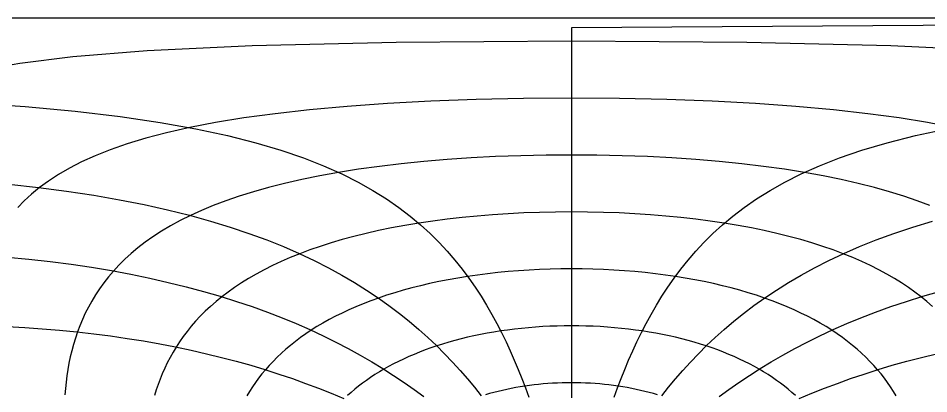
# Model space of a CAD drawing. Header units: millimetres. Extents: x -267 to 267, y -134 to 134.
# Drawn here: x -86.5 to 55.8, y 74.8 to 133.5 of the extents above; entities that cross this region are included whole.
import ezdxf

# ---------------------------------------------------------------- set-up
doc = ezdxf.new("R2010")
doc.units = ezdxf.units.MM
doc.layers.add('ENGRAVE', color=7, linetype='Continuous')
doc.layers.add('GUIDE', color=3, linetype='Continuous')

msp = doc.modelspace()

# ---------------------------------------------------------------- linework, layer by layer
at = {"layer": 'ENGRAVE'}
for points in [[(227.6253, 133.5177), (0, 132.0342), (0, 130.5506), (0, 129.0671), (0, 127.5836), (0, 126.1), (0, 124.6165), (0, 123.133), (0, 121.6494), (0, 120.1659), (0, 118.6824), (0, 117.1989), (0, 115.7153), (0, 114.2318), (0, 112.7483), (0, 111.2647), (0, 109.7812), (0, 108.2977), (0, 106.8142), (0, 105.3306), (0, 103.8471), (0, 102.3636), (0, 100.88), (0, 99.3965), (0, 97.913), (0, 96.4294), (0, 94.9459), (0, 93.4624), (0, 91.9789), (0, 90.4953), (0, 89.0118), (0, 87.5283), (0, 86.0447), (0, 84.5612), (0, 83.0777), (0, 81.5941), (0, 80.1106), (0, 78.6271), (0, 77.1436), (0, 75.66), (0, 74.1765)], [(66.3206, 128.3985), (49.8993, 129.1831), (27.4233, 129.7312), (0, 129.9325), (-27.4233, 129.7312), (-49.8993, 129.1831), (-66.3206, 128.3985), (-77.93, 127.4687), (-86.2102, 126.4508), (-92.2507, 125.3781)], [(59.6624, 116.4143), (55.6521, 117.1902), (51.2119, 117.9172), (46.3134, 118.5884), (40.9372, 119.1956), (35.0779, 119.7304), (28.7503, 120.1841), (21.9949, 120.5479), (14.8815, 120.8142), (7.5089, 120.9767), (0, 121.0313), (-7.5089, 120.9767), (-14.8815, 120.8142), (-21.9949, 120.5479), (-28.7503, 120.1841), (-35.0779, 119.7304), (-40.9372, 119.1956), (-46.3134, 118.5884), (-51.2119, 117.9172), (-55.6521, 117.1902), (-59.6624, 116.4143), (-63.2758, 115.5962), (-66.527, 114.7413), (-69.4502, 113.8546), (-72.0779, 112.9403), (-74.4403, 112.002), (-76.5649, 111.0428), (-78.4764, 110.0654), (-80.197, 109.0721), (-81.7463, 108.0648), (-83.1418, 107.0453), (-84.3988, 106.015), (-85.5311, 104.9753), (-86.5507, 103.9271)], [(-93.981, 120.3068), (-85.3947, 119.7096), (-77.5845, 118.986), (-70.5597, 118.1539), (-64.2859, 117.2299), (-58.7037, 116.2286), (-53.7426, 115.1629), (-49.3306, 114.0432), (-45.3992, 112.8782), (-41.8864, 111.6754), (-38.737, 110.4405), (-35.9032, 109.1785), (-33.3439, 107.8934), (-31.0236, 106.5885), (-28.9122, 105.2664), (-26.9839, 103.9297), (-25.2165, 102.58), (-23.5911, 101.2191), (-22.0914, 99.8484), (-20.7034, 98.4689), (-19.4151, 97.0817), (-18.2158, 95.6876), (-17.0964, 94.2874), (-16.0489, 92.8816), (-15.0663, 91.471), (-14.1425, 90.0558), (-13.272, 88.6367), (-12.45, 87.2138), (-11.6723, 85.7877), (-10.935, 84.3585), (-10.2348, 82.9265), (-9.5686, 81.4919), (-8.9337, 80.0551), (-8.3277, 78.616), (-7.7483, 77.175), (-7.1936, 75.7322), (-6.6617, 74.2876)], [(6.6617, 74.2876), (7.1936, 75.7322), (7.7483, 77.175), (8.3277, 78.616), (8.9337, 80.0551), (9.5686, 81.4919), (10.2348, 82.9265), (10.935, 84.3585), (11.6723, 85.7877), (12.45, 87.2138), (13.272, 88.6367), (14.1425, 90.0558), (15.0663, 91.471), (16.0489, 92.8816), (17.0964, 94.2874), (18.2158, 95.6876), (19.4151, 97.0817), (20.7034, 98.4689), (22.0914, 99.8484), (23.5911, 101.2191), (25.2165, 102.58), (26.9839, 103.9297), (28.9122, 105.2664), (31.0236, 106.5885), (33.3439, 107.8934), (35.9032, 109.1785), (38.737, 110.4405), (41.8864, 111.6754), (45.3992, 112.8782), (49.3306, 114.0432), (53.7426, 115.1629), (58.7037, 116.2286)], [(55.9977, 104.231), (54.0324, 104.9763), (51.9378, 105.6979), (49.7085, 106.3937), (47.3394, 107.0617), (44.8261, 107.6995), (42.1651, 108.3048), (39.3542, 108.8752), (36.3929, 109.4079), (33.2821, 109.9006), (30.0254, 110.3504), (26.6285, 110.7548), (23.1, 111.1113), (19.4514, 111.4175), (15.697, 111.6714), (11.8541, 111.8709), (7.9422, 112.0145), (3.9831, 112.1012), (0, 112.1301), (-3.9831, 112.1012), (-7.9422, 112.0145), (-11.8541, 111.8709), (-15.697, 111.6714), (-19.4514, 111.4175), (-23.1, 111.1113), (-26.6285, 110.7548), (-30.0254, 110.3504), (-33.2821, 109.9006), (-36.3929, 109.4079), (-39.3542, 108.8752), (-42.1651, 108.3048), (-44.8261, 107.6995), (-47.3394, 107.0617), (-49.7085, 106.3937), (-51.9378, 105.6979), (-54.0324, 104.9763), (-55.9977, 104.231), (-57.8395, 103.4638), (-59.5639, 102.6764), (-61.1769, 101.8705), (-62.6842, 101.0475), (-64.0917, 100.2088), (-65.405, 99.3558), (-66.6293, 98.4894), (-67.7699, 97.6109), (-68.8316, 96.7213), (-69.8189, 95.8213), (-70.7362, 94.9119), (-71.5876, 93.9939), (-72.3768, 93.0679), (-73.1074, 92.1346), (-73.7828, 91.1947), (-74.4061, 90.2487), (-74.9802, 89.2971), (-75.5078, 88.3404), (-75.9915, 87.3791), (-76.4335, 86.4135), (-76.8362, 85.4442), (-77.2016, 84.4714), (-77.5315, 83.4954), (-77.8278, 82.5167), (-78.0922, 81.5355), (-78.3261, 80.5521), (-78.5311, 79.5668), (-78.7085, 78.5798), (-78.8596, 77.5914), (-78.9855, 76.6018), (-79.0874, 75.6112), (-79.1662, 74.6198)], [(-87.911, 107.5739), (-83.3151, 107.0663), (-78.8979, 106.4889), (-74.6691, 105.8463), (-70.6341, 105.1428), (-66.7945, 104.3827), (-63.1488, 103.5706), (-59.6931, 102.7104), (-56.4215, 101.806), (-53.3268, 100.8613), (-50.4009, 99.8795), (-47.635, 98.8638), (-45.0202, 97.8171), (-42.5476, 96.7421), (-40.2083, 95.6412), (-37.9938, 94.5166), (-35.8959, 93.3703), (-33.9069, 92.2041), (-32.0193, 91.0196), (-30.2263, 89.8184), (-28.5213, 88.6018), (-26.8984, 87.371), (-25.352, 86.1271), (-23.8768, 84.8712), (-22.4681, 83.6042), (-21.1213, 82.3269), (-19.8324, 81.04), (-18.5975, 79.7443), (-17.413, 78.4404), (-16.2758, 77.1289), (-15.1827, 75.8102), (-14.1309, 74.485)], [(56.4182, 88.4621), (55.5537, 89.2186), (54.6407, 89.9648), (53.6771, 90.7001), (52.6615, 91.4238), (51.5919, 92.1351), (50.4667, 92.8334), (49.2841, 93.5177), (48.0425, 94.1873), (46.7403, 94.8413), (45.3759, 95.4788), (43.9479, 96.0987), (42.4552, 96.7002), (40.8966, 97.2823), (39.2714, 97.8438), (37.5789, 98.3837), (35.8188, 98.901), (33.9914, 99.3944), (32.0969, 99.8629), (30.1363, 100.3054), (28.1111, 100.7207), (26.023, 101.1077), (23.8745, 101.4653), (21.6685, 101.7925), (19.4088, 102.0883), (17.0993, 102.3517), (14.7449, 102.5819), (12.3507, 102.7781), (9.9226, 102.9396), (7.4668, 103.0659), (4.9898, 103.1564), (2.4985, 103.2108), (0, 103.229), (-2.4985, 103.2108), (-4.9898, 103.1564), (-7.4668, 103.0659), (-9.9226, 102.9396), (-12.3507, 102.7781), (-14.7449, 102.5819), (-17.0993, 102.3517), (-19.4088, 102.0883), (-21.6685, 101.7925), (-23.8745, 101.4653), (-26.023, 101.1077), (-28.1111, 100.7207), (-30.1363, 100.3054), (-32.0969, 99.8629), (-33.9914, 99.3944), (-35.8188, 98.901), (-37.5789, 98.3837), (-39.2714, 97.8438), (-40.8966, 97.2823), (-42.4552, 96.7002), (-43.9479, 96.0987), (-45.3759, 95.4788), (-46.7403, 94.8413), (-48.0425, 94.1873), (-49.2841, 93.5177), (-50.4667, 92.8334), (-51.5919, 92.1351), (-52.6615, 91.4238), (-53.6771, 90.7001), (-54.6407, 89.9648), (-55.5537, 89.2186), (-56.4182, 88.4621), (-57.2356, 87.696), (-58.0078, 86.9208), (-58.7363, 86.1372), (-59.4227, 85.3457), (-60.0687, 84.5467), (-60.6756, 83.7408), (-61.245, 82.9285), (-61.7782, 82.1101), (-62.2767, 81.2862), (-62.7416, 80.457), (-63.1742, 79.623), (-63.5757, 78.7845), (-63.9473, 77.9419), (-64.29, 77.0955), (-64.6049, 76.2457), (-64.8929, 75.3927), (-65.1551, 74.5367)], [(14.1309, 74.485), (15.1827, 75.8102), (16.2758, 77.1289), (17.413, 78.4404), (18.5975, 79.7443), (19.8324, 81.04), (21.1213, 82.3269), (22.4681, 83.6042), (23.8768, 84.8712), (25.352, 86.1271), (26.8984, 87.371), (28.5213, 88.6018), (30.2263, 89.8184), (32.0193, 91.0196), (33.9069, 92.2041), (35.8959, 93.3703), (37.9938, 94.5166), (40.2083, 95.6412), (42.5476, 96.7421), (45.0202, 97.8171), (47.635, 98.8638), (50.4009, 99.8795), (53.3268, 100.8613), (56.4215, 101.806)], [(-88.1968, 96.1769), (-84.8074, 95.8511), (-81.4767, 95.4737), (-78.2109, 95.0464), (-75.0157, 94.5708), (-71.8957, 94.0487), (-68.8544, 93.4818), (-65.8947, 92.8721), (-63.0184, 92.2214), (-60.2267, 91.5318), (-57.5202, 90.805), (-54.8985, 90.043), (-52.361, 89.2475), (-49.9065, 88.4204), (-47.5336, 87.5634), (-45.2403, 86.6782), (-43.0246, 85.7663), (-40.8841, 84.8292), (-38.8165, 83.8684), (-36.8192, 82.8853), (-34.8896, 81.8811), (-33.0251, 80.857), (-31.2232, 79.8143), (-29.4811, 78.7539), (-27.7964, 77.677), (-26.1665, 76.5845), (-24.589, 75.4772), (-23.0616, 74.356)], [(50.7287, 74.488), (50.3096, 75.1801), (49.8656, 75.867), (49.3959, 76.5483), (48.9, 77.2238), (48.3773, 77.8931), (47.827, 78.5558), (47.2486, 79.2115), (46.6415, 79.86), (46.0049, 80.5007), (45.3383, 81.1333), (44.641, 81.7573), (43.9124, 82.3724), (43.152, 82.9781), (42.3591, 83.5739), (41.5333, 84.1594), (40.6739, 84.7341), (39.7805, 85.2974), (38.8527, 85.8489), (37.8901, 86.3881), (36.8924, 86.9145), (35.8593, 87.4274), (34.7905, 87.9264), (33.6861, 88.4109), (32.546, 88.8804), (31.3703, 89.3342), (30.1591, 89.7719), (28.9128, 90.1928), (27.6318, 90.5964), (26.3167, 90.9821), (24.9681, 91.3493), (23.5869, 91.6976), (22.1742, 92.0263), (20.731, 92.3349), (19.2587, 92.623), (17.7588, 92.89), (16.2328, 93.1355), (14.6826, 93.3591), (13.11, 93.5602), (11.5172, 93.7387), (9.9064, 93.894), (8.2799, 94.026), (6.6401, 94.1344), (4.9896, 94.2188), (3.3309, 94.2793), (1.6668, 94.3157), (0, 94.3278), (-1.6668, 94.3157), (-3.3309, 94.2793), (-4.9896, 94.2188), (-6.6401, 94.1344), (-8.2799, 94.026), (-9.9064, 93.894), (-11.5172, 93.7387), (-13.11, 93.5602), (-14.6826, 93.3591), (-16.2328, 93.1355), (-17.7588, 92.89), (-19.2587, 92.623), (-20.731, 92.3349), (-22.1742, 92.0263), (-23.5869, 91.6976), (-24.9681, 91.3493), (-26.3167, 90.9821), (-27.6318, 90.5964), (-28.9128, 90.1928), (-30.1591, 89.7719), (-31.3703, 89.3342), (-32.546, 88.8804), (-33.6861, 88.4109), (-34.7905, 87.9264), (-35.8593, 87.4274), (-36.8924, 86.9145), (-37.8901, 86.3881), (-38.8527, 85.8489), (-39.7805, 85.2974), (-40.6739, 84.7341), (-41.5333, 84.1594), (-42.3591, 83.5739), (-43.152, 82.9781), (-43.9124, 82.3724), (-44.641, 81.7573), (-45.3383, 81.1333), (-46.0049, 80.5007), (-46.6415, 79.86), (-47.2486, 79.2115), (-47.827, 78.5558), (-48.3773, 77.8931), (-48.9, 77.2238), (-49.3959, 76.5483), (-49.8656, 75.867), (-50.3096, 75.1801), (-50.7287, 74.488)], [(23.0616, 74.356), (24.589, 75.4772), (26.1665, 76.5845), (27.7964, 77.677), (29.4811, 78.7539), (31.2232, 79.8143), (33.0251, 80.857), (34.8896, 81.8811), (36.8192, 82.8853), (38.8165, 83.8684), (40.8841, 84.8292), (43.0246, 85.7663), (45.2403, 86.6782), (47.5336, 87.5634), (49.9065, 88.4204), (52.361, 89.2475), (54.8985, 90.043), (57.5202, 90.805)], [(34.994, 74.5231), (34.4436, 75.014), (33.8732, 75.4974), (33.2825, 75.9731), (32.6716, 76.4406), (32.0403, 76.8998), (31.3885, 77.3504), (30.7162, 77.7919), (30.0233, 78.2242), (29.3099, 78.6468), (28.5759, 79.0596), (27.8216, 79.4622), (27.0468, 79.8542), (26.2519, 80.2354), (25.4369, 80.6054), (24.6021, 80.964), (23.7478, 81.3108), (22.8742, 81.6455), (21.9817, 81.9679), (21.0707, 82.2776), (20.1417, 82.5743), (19.195, 82.8577), (18.2314, 83.1276), (17.2513, 83.3837), (16.2554, 83.6258), (15.2444, 83.8535), (14.2191, 84.0666), (13.1802, 84.265), (12.1286, 84.4483), (11.0651, 84.6164), (9.9907, 84.7691), (8.9064, 84.9062), (7.8131, 85.0276), (6.7118, 85.1331), (5.6038, 85.2225), (4.49, 85.2959), (3.3716, 85.353), (2.2497, 85.3939), (1.1254, 85.4184), (0, 85.4266), (-1.1254, 85.4184), (-2.2497, 85.3939), (-3.3716, 85.353), (-4.49, 85.2959), (-5.6038, 85.2225), (-6.7118, 85.1331), (-7.8131, 85.0276), (-8.9064, 84.9062), (-9.9907, 84.7691), (-11.0651, 84.6164), (-12.1286, 84.4483), (-13.1802, 84.265), (-14.2191, 84.0666), (-15.2444, 83.8535), (-16.2554, 83.6258), (-17.2513, 83.3837), (-18.2314, 83.1276), (-19.195, 82.8577), (-20.1417, 82.5743), (-21.0707, 82.2776), (-21.9817, 81.9679), (-22.8742, 81.6455), (-23.7478, 81.3108), (-24.6021, 80.964), (-25.4369, 80.6054), (-26.2519, 80.2354), (-27.0468, 79.8542), (-27.8216, 79.4622), (-28.5759, 79.0596), (-29.3099, 78.6468), (-30.0233, 78.2242), (-30.7162, 77.7919), (-31.3885, 77.3504), (-32.0403, 76.8998), (-32.6716, 76.4406), (-33.2825, 75.9731), (-33.8732, 75.4974), (-34.4436, 75.014), (-34.994, 74.5231)], [(-88.1723, 85.2962), (-85.4282, 85.1523), (-82.7005, 84.9685), (-79.993, 84.7451), (-77.3094, 84.4828), (-74.653, 84.1821), (-72.0269, 83.8437), (-69.4338, 83.4685), (-66.8765, 83.0573), (-64.357, 82.6109), (-61.8776, 82.1302), (-59.4397, 81.6164), (-57.0449, 81.0702), (-54.6943, 80.4928), (-52.3888, 79.8851), (-50.1291, 79.2482), (-47.9155, 78.5832), (-45.7482, 77.891), (-43.6274, 77.1728), (-41.5527, 76.4294), (-39.5239, 75.6618), (-37.5405, 74.8711), (-35.6019, 74.0583)], [(35.6019, 74.0583), (37.5405, 74.8711), (39.5239, 75.6618), (41.5527, 76.4294), (43.6274, 77.1728), (45.7482, 77.891), (47.9155, 78.5832), (50.1291, 79.2482), (52.3888, 79.8851), (54.6943, 80.4928), (57.0449, 81.0702)], [(13.4457, 74.6332), (12.7916, 74.8232), (12.1292, 75.0038), (11.4588, 75.1747), (10.7809, 75.3359), (10.0958, 75.4873), (9.4039, 75.6288), (8.7056, 75.7602), (8.0015, 75.8815), (7.2919, 75.9925), (6.5772, 76.0932), (5.858, 76.1836), (5.1348, 76.2634), (4.408, 76.3328), (3.678, 76.3915), (2.9456, 76.4397), (2.211, 76.4772), (1.4749, 76.504), (0.7377, 76.5201), (0, 76.5254), (-0.7377, 76.5201), (-1.4749, 76.504), (-2.211, 76.4772), (-2.9456, 76.4397), (-3.678, 76.3915), (-4.408, 76.3328), (-5.1348, 76.2634), (-5.858, 76.1836), (-6.5772, 76.0932), (-7.2919, 75.9925), (-8.0015, 75.8815), (-8.7056, 75.7602), (-9.4039, 75.6288), (-10.0958, 75.4873), (-10.7809, 75.3359), (-11.4588, 75.1747), (-12.1292, 75.0038), (-12.7916, 74.8232), (-13.4457, 74.6332)]]:
    msp.add_lwpolyline(points, dxfattribs=at)
at = {"layer": 'GUIDE'}
msp.add_lwpolyline([(-267.0354, -133.5177), (267.0354, -133.5177), (267.0354, 133.5177), (-267.0354, 133.5177)], close=True, dxfattribs=at)

doc.saveas('drawing.dxf')
